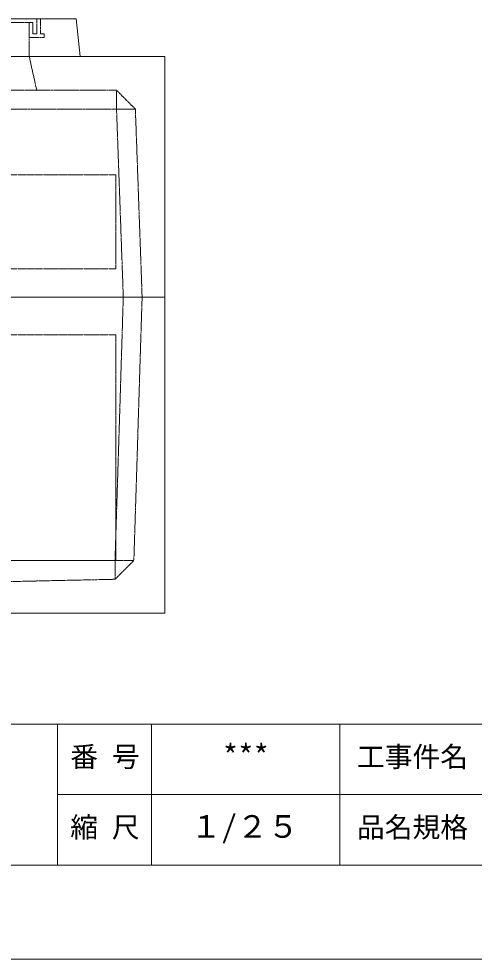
# Model space of a CAD drawing. Units: millimetres, scale not verified. Extents: x -3712 to 3713, y -2625 to 2625.
# Drawn here: x 235 to 1445, y -2625 to -125 of the extents above; entities that cross this region are included whole.
import ezdxf
from ezdxf.enums import TextEntityAlignment as Align

# ---------------------------------------------------------------- set-up
doc = ezdxf.new("R2010")
doc.units = ezdxf.units.MM
doc.header["$LTSCALE"] = 10
doc.linetypes.add('LONG_DASHED1', pattern=[7, 6, -1])
doc.linetypes.add('LONG_DOUBLE_CHAIN', pattern=[21.8, 18, -1, 0.6, -0.6, 0.6, -1])
for name, color, linetype, lineweight in [('0-0_D-TTL', 7, 'Continuous', 9), ('0-1_Defpoints', 7, 'Continuous', 9), ('0-2_D-TTL-FRAM1', 134, 'Continuous', 9), ('0-3_D-TTL-TXT', 7, 'Continuous', 9), ('0-7_D-STR', 7, 'LONG_DASHED1', 9), ('0-9_D-STR-STR4', 134, 'LONG_DASHED1', 9), ('0-B_D-STR-STR5', 1, 'LONG_DOUBLE_CHAIN', 9)]:
    doc.layers.add(name, color=color, linetype=linetype, lineweight=lineweight)
doc.styles.add('ＭＳ ゴシック', font='')
doc.styles.get('ＭＳ ゴシック').set_extended_font_data('MS Gothic')

# ---------------------------------------------------------------- blocks, each defined once
blk = doc.blocks.new('A$C4DE05FD1')
at = {"layer": '0-0_D-TTL', "color": 134}
blk.add_line((2000, 2000), (57400, 2000), dxfattribs=at)
at = {"layer": '0-1_Defpoints', "color": 134}
blk.add_line((0, 0), (59400, 0), dxfattribs=at)
at = {"layer": '0-2_D-TTL-FRAM1'}
for p, q in [((19400, 5000), (57400, 5000)), ((32400, 5000), (32400, 2000)), ((34400, 5000), (34400, 2000)), ((38400, 5000), (38400, 2000)), ((32400, 3500), (57400, 3500))]:
    blk.add_line(p, q, dxfattribs=at)
at = {"layer": '0-3_D-TTL-TXT', "style": 'ＭＳ ゴシック'}
for s, p in [('番 号', (32671.93, 3959.73)), ('工事件名', (38764.19, 3959.73)), ('縮 尺', (32671.93, 2459.73)), ('品名規格', (38764.19, 2459.73))]:
    blk.add_text(s, height=433, dxfattribs=at).set_placement(p, align=Align.BOTTOM_LEFT)
blk = doc.blocks.new('A$C019679C0')
at = {"layer": '0-7_D-STR', "linetype": 'Continuous'}
for p, q in [((-4350, 0), (-4250, 1000)), ((4250, 1000), (-4250, 1000)), ((4350, 0), (4250, 1000)), ((-4350, 0), (4350, 0))]:
    blk.add_line(p, q, dxfattribs=at)
at = {"layer": '0-7_D-STR'}
for p, q in [((-3000, 0), (-3000, 900)), ((3000, 900), (3000, 0))]:
    blk.add_line(p, q, dxfattribs=at)
at = {"layer": '0-9_D-STR-STR4'}
for points in [[(-3300, 1000), (-3300, 600), (-3400, 600), (-3400, 500), (-3000, 500)], [(-3000, 900), (-3100, 900), (-3100, 600), (-3200, 600), (-3200, 1000)], [(3300, 1000), (3300, 600), (3400, 600), (3400, 500), (3000, 500)], [(3100, 900), (3100, 600), (3200, 600), (3200, 1000)], [(-3000, 900), (3000, 900), (3100, 900)]]:
    blk.add_lwpolyline(points, dxfattribs=at)
blk = doc.blocks.new('A$C07367F03')
at = {"layer": '0-7_D-STR', "linetype": 'Continuous'}
for p, q in [((-6600, 6400), (-6600, 0)), ((-6600, 0), (6600, 0))]:
    blk.add_line(p, q, dxfattribs=at)
at = {"layer": '0-7_D-STR'}
for p, q in [((-3000, 6400), (-3200, 5500)), ((3000, 6400), (3200, 5500)), ((-5820, 5000), (-5320, 5500)), ((5320, 5500), (-5320, 5500)), ((-5320, 5000), (-5320, 5500)), ((5820, 5000), (5320, 5500)), ((5320, 5000), (5320, 5500)), ((-5820, 5000), (-6000, 0)), ((5820, 5000), (-5820, 5000)), ((-5320, 5000), (-5500, 0)), ((5320, 5000), (5500, 0)), ((5820, 5000), (6000, 0))]:
    blk.add_line(p, q, dxfattribs=at)
at = {"layer": '0-7_D-STR', "linetype": 'Continuous'}
blk.add_lwpolyline([(-6600, 6400), (6600, 6400), (6600, 0)], dxfattribs=at)
at = {"layer": '0-B_D-STR-STR5'}
for p, q in [((-5300, 3250), (-5300, 750)), ((5300, 3250), (-5300, 3250))]:
    blk.add_line(p, q, dxfattribs=at)
blk.add_lwpolyline([(5300, 3250), (5300, 750), (-5300, 750)], dxfattribs=at)
blk = doc.blocks.new('A$C657431FA')
at = {"layer": '0-7_D-STR', "linetype": 'Continuous'}
for p, q in [((-6600, 0), (6600, 0)), ((-6600, -8400), (-6600, 0)), ((6600, -8400), (6600, 0)), ((-6600, -8400), (6600, -8400))]:
    blk.add_line(p, q, dxfattribs=at)
at = {"layer": '0-7_D-STR'}
for p, q in [((-6000, 0), (-5780, -7000)), ((-5500, 0), (-5280, -7000)), ((5500, 0), (5280, -7000)), ((6000, 0), (5780, -7000)), ((-5280, -7500), (-5780, -7000)), ((5780, -7000), (-5780, -7000)), ((-5280, -7500), (-5280, -7000)), ((5280, -7500), (5780, -7000)), ((5280, -7500), (5280, -7000)), ((-5280, -7500), (-700, -7600)), ((5280, -7500), (700, -7600)), ((-600, -7690), (-700, -7600)), ((700, -7600), (-700, -7600)), ((600, -7690), (-600, -7690)), ((-329.8, -8400), (-352.5, -7690)), ((329.8, -8400), (352.5, -7690)), ((600, -7690), (700, -7600))]:
    blk.add_line(p, q, dxfattribs=at)
at = {"layer": '0-B_D-STR-STR5'}
for p, q in [((5300, -1000), (5300, -7000)), ((5300, -7000), (-5300, -7000))]:
    blk.add_line(p, q, dxfattribs=at)
blk.add_lwpolyline([(5300, -1000), (-5300, -1000), (-5300, -7000)], dxfattribs=at)
blk = doc.blocks.new('A$C1C640AAB')
at = {"layer": '0-B_D-STR-STR5'}
for p, q in [((-159.1, -159.1), (159.1, 159.1)), ((-159.1, 159.1), (159.1, -159.1))]:
    blk.add_line(p, q, dxfattribs=at)
blk.add_circle((0, 0), 225, dxfattribs=at)
blk = doc.blocks.new('A$C02523d37')
at = {"layer": '0-7_D-STR'}
blk.add_blockref('A$C657431FA', (0, 0), dxfattribs=at)
at = {"layer": '0-B_D-STR-STR5'}
blk.add_blockref('A$C1C640AAB', (0, -5310), dxfattribs=at)

msp = doc.modelspace()

# ---------------------------------------------------------------- block references
at = {"layer": '0-0_D-TTL', "xscale": 0.125, "yscale": 0.125}
msp.add_blockref('A$C4DE05FD1', (-3712.36, -2624.99), dxfattribs=at)
at = {"layer": '0-7_D-STR', "xscale": 0.1, "yscale": 0.1}
for name, p in [('A$C019679C0', (-37.36, -224.99)), ('A$C07367F03', (-37.36, -864.99)), ('A$C02523d37', (-37.36, -864.99))]:
    msp.add_blockref(name, p, dxfattribs=at)

# ---------------------------------------------------------------- texts
at = {"layer": '0-3_D-TTL-TXT', "style": 'ＭＳ ゴシック'}
for s, p in [('***', (776.79, -2132.74)), ('１/２５', (691.45, -2320.24))]:
    msp.add_text(s, height=60.12, dxfattribs=at).set_placement(p, align=Align.BOTTOM_LEFT)

doc.saveas('drawing.dxf')
